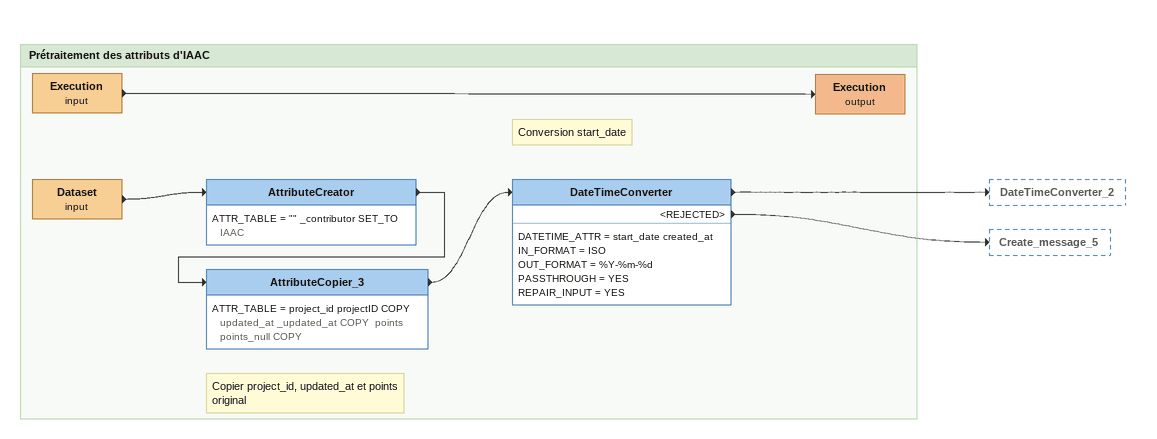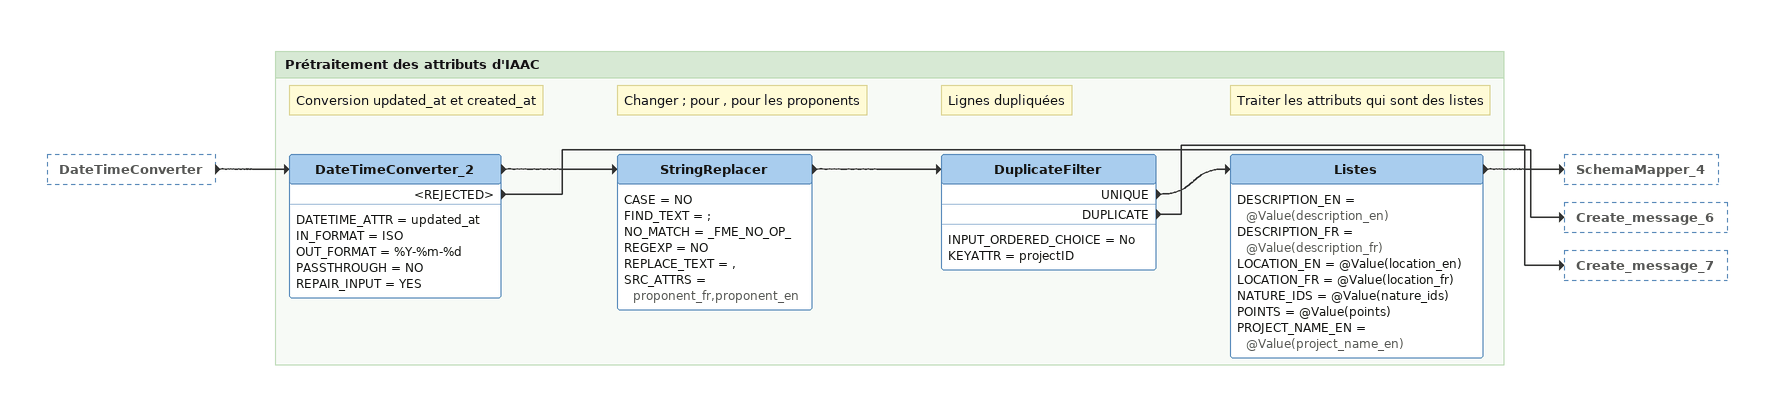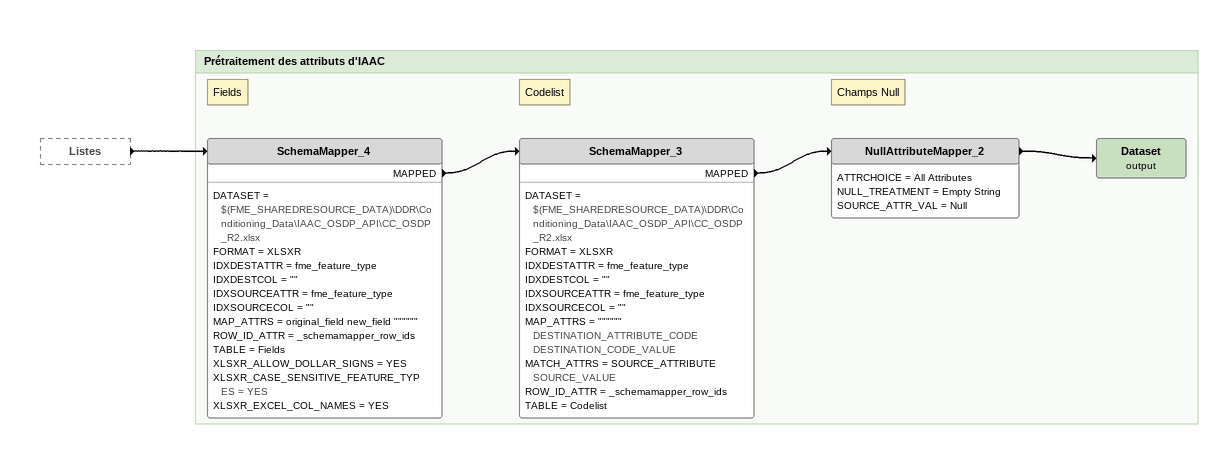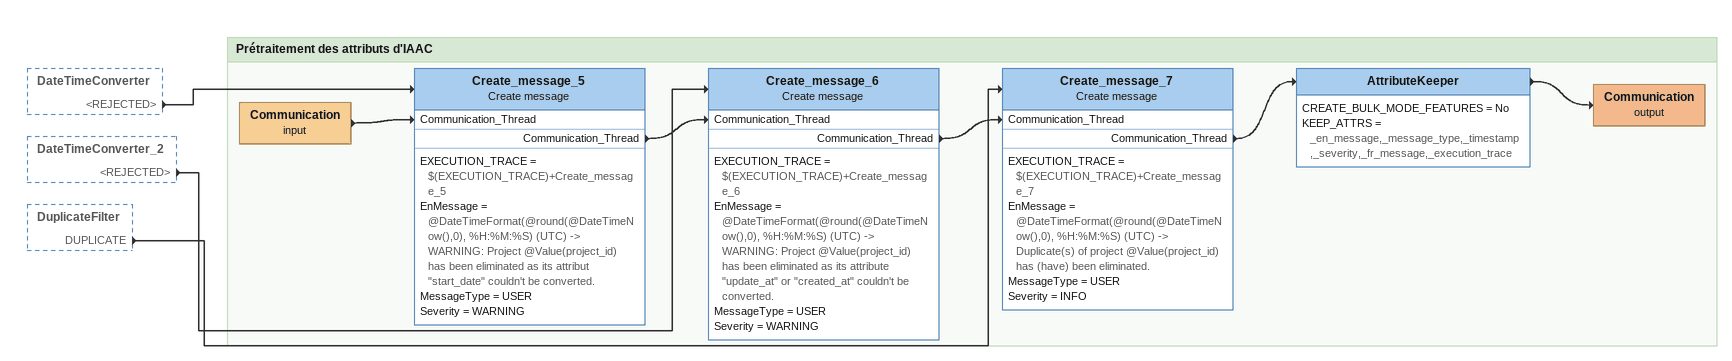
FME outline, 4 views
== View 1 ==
Bookmark: Prétraitement des attributs d'IAAC
Execution (input)
    -> Execution (output)
Execution (output)
Dataset (input)
    -> AttributeCreator
AttributeCreator
    ATTR_TABLE = "" _contributor SET_TO IAAC
    -> AttributeCopier_3
Note: Copier project_id, updated_at et points original
AttributeCopier_3
    ATTR_TABLE = project_id projectID COPY  updated_at _updated_at COPY  points points_null COPY
    -> DateTimeConverter
Note: Conversion start_date
DateTimeConverter
    DATETIME_ATTR = start_date created_at
    IN_FORMAT = ISO
    OUT_FORMAT = %Y-%m-%d
    PASSTHROUGH = YES
    REPAIR_INPUT = YES
    -> DateTimeConverter_2
    <REJECTED> -> Create_message_5

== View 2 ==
DateTimeConverter [outside]
    -> DateTimeConverter_2

Bookmark: Prétraitement des attributs d'IAAC
Note: Conversion updated_at et created_at
DateTimeConverter_2
    DATETIME_ATTR = updated_at
    IN_FORMAT = ISO
    OUT_FORMAT = %Y-%m-%d
    PASSTHROUGH = NO
    REPAIR_INPUT = YES
    -> StringReplacer
    <REJECTED> -> Create_message_6
Note: Changer ; pour , pour les proponents
StringReplacer
    CASE = NO
    FIND_TEXT = ;
    NO_MATCH = _FME_NO_OP_
    REGEXP = NO
    REPLACE_TEXT = ,
    SRC_ATTRS = proponent_fr,proponent_en
    -> DuplicateFilter
Note: Lignes dupliquées
DuplicateFilter
    INPUT_ORDERED_CHOICE = No
    KEYATTR = projectID
    UNIQUE -> Listes
    DUPLICATE -> Create_message_7
Note: Traiter les attributs qui sont des listes
Listes
    DESCRIPTION_EN = @Value(description_en)
    DESCRIPTION_FR = @Value(description_fr)
    LOCATION_EN = @Value(location_en)
    LOCATION_FR = @Value(location_fr)
    NATURE_IDS = @Value(nature_ids)
    POINTS = @Value(points)
    PROJECT_NAME_EN = @Value(project_name_en)
    -> SchemaMapper_4

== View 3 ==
Listes [outside]
    -> SchemaMapper_4

Bookmark: Prétraitement des attributs d'IAAC
Note: Fields
SchemaMapper_4
    DATASET = $(FME_SHAREDRESOURCE_DATA)\DDR\Conditioning_Data\IAAC_OSDP_API\CC_OSDP_R2.xlsx
    FORMAT = XLSXR
    IDXDESTATTR = fme_feature_type
    IDXDESTCOL = ""
    IDXSOURCEATTR = fme_feature_type
    IDXSOURCECOL = ""
    MAP_ATTRS = original_field new_field """"""
    ROW_ID_ATTR = _schemamapper_row_ids
    TABLE = Fields
    XLSXR_ALLOW_DOLLAR_SIGNS = YES
    XLSXR_CASE_SENSITIVE_FEATURE_TYPES = YES
    XLSXR_EXCEL_COL_NAMES = YES
    MAPPED -> SchemaMapper_3
Note: Codelist
SchemaMapper_3
    DATASET = $(FME_SHAREDRESOURCE_DATA)\DDR\Conditioning_Data\IAAC_OSDP_API\CC_OSDP_R2.xlsx
    FORMAT = XLSXR
    IDXDESTATTR = fme_feature_type
    IDXDESTCOL = ""
    IDXSOURCEATTR = fme_feature_type
    IDXSOURCECOL = ""
    MAP_ATTRS = """""" DESTINATION_ATTRIBUTE_CODE DESTINATION_CODE_VALUE
    MATCH_ATTRS = SOURCE_ATTRIBUTE SOURCE_VALUE
    ROW_ID_ATTR = _schemamapper_row_ids
    TABLE = Codelist
    MAPPED -> NullAttributeMapper_2
Note: Champs Null
NullAttributeMapper_2
    ATTRCHOICE = All Attributes
    NULL_TREATMENT = Empty String
    SOURCE_ATTR_VAL = Null
    -> Dataset (output)
Dataset (output)

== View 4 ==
DateTimeConverter [outside]
    <REJECTED> -> Create_message_5
DateTimeConverter_2 [outside]
    <REJECTED> -> Create_message_6
DuplicateFilter [outside]
    DUPLICATE -> Create_message_7

Bookmark: Prétraitement des attributs d'IAAC
Communication (input)
    -> Create_message_5 [Communication_Thread]
Create_message_5: Create message
    EXECUTION_TRACE = $(EXECUTION_TRACE)+Create_message_5
    EnMessage = @DateTimeFormat(@round(@DateTimeNow(),0), %H:%M:%S) (UTC) -> WARNING: Project @Value(project_id) has been eliminated as its attribut "start_date" couldn't be converted.
    MessageType = USER
    Severity = WARNING
    Communication_Thread -> Create_message_6 [Communication_Thread]
Create_message_6: Create message
    EXECUTION_TRACE = $(EXECUTION_TRACE)+Create_message_6
    EnMessage = @DateTimeFormat(@round(@DateTimeNow(),0), %H:%M:%S) (UTC) -> WARNING: Project @Value(project_id) has been eliminated as its attribute "update_at" or "created_at" couldn't be converted.
    MessageType = USER
    Severity = WARNING
    Communication_Thread -> Create_message_7 [Communication_Thread]
Create_message_7: Create message
    EXECUTION_TRACE = $(EXECUTION_TRACE)+Create_message_7
    EnMessage = @DateTimeFormat(@round(@DateTimeNow(),0), %H:%M:%S) (UTC) -> Duplicate(s) of project @Value(project_id) has (have) been eliminated.
    MessageType = USER
    Severity = INFO
    Communication_Thread -> AttributeKeeper
AttributeKeeper
    CREATE_BULK_MODE_FEATURES = No
    KEEP_ATTRS = _en_message,_message_type,_timestamp,_severity,_fr_message,_execution_trace
    -> Communication (output)
Communication (output)
